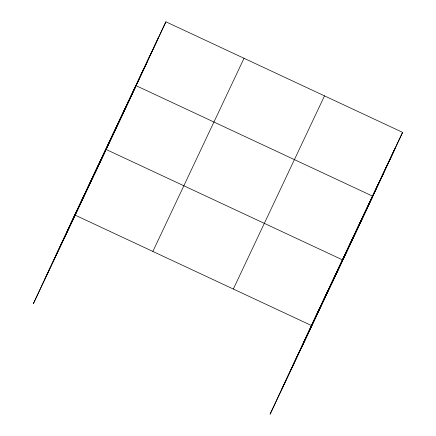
<?xml version="1.0" encoding="UTF-8"?>
<svg xmlns="http://www.w3.org/2000/svg" width="436" height="436" viewBox="0 0 436 436"><rect width="100%" height="100%" fill="white"/><g stroke="black" fill="none" stroke-linecap="round" stroke-linejoin="round"><path stroke-width="0.65" d="M74.861 214.894L82.486 198.538M82.611 198.473L90.236 182.117M90.361 182.057L97.986 165.702M64.386 237.963L105.735 149.281L342.44 259.845L301.085 348.528M105.632 149.701L113.256 133.345M113.153 133.765L120.783 117.409M120.674 117.829L128.304 101.479M94.47 174.22L135.825 85.543L372.529 196.107L331.175 284.784M135.721 85.963L143.346 69.607M143.242 70.027L150.867 53.672M150.763 54.091L158.388 37.736M165.909 21.8L124.56 110.482L33.387 303.636L74.736 214.953L311.44 325.518L402.613 132.364L165.909 21.8L67.111 231.309M311.44 325.518L270.091 414.2L361.264 221.047L402.613 132.364M311.566 325.458L319.19 309.102M319.315 309.037L326.94 292.681M342.336 260.265L349.961 243.909M349.857 244.329L357.482 227.974M357.378 228.393L365.003 212.043M372.42 196.527L380.05 180.172M379.947 180.591L387.571 164.236M387.468 164.655L395.092 148.3M55.982 255.174L147.155 62.021M44.516 279.77L135.689 86.611M152.851 251.441L244.024 58.288M233.331 289.035L324.504 95.876M303.816 341.873L394.989 148.72M292.687 365.744L383.86 172.585M281.22 390.334L372.393 197.176"/></g></svg>
